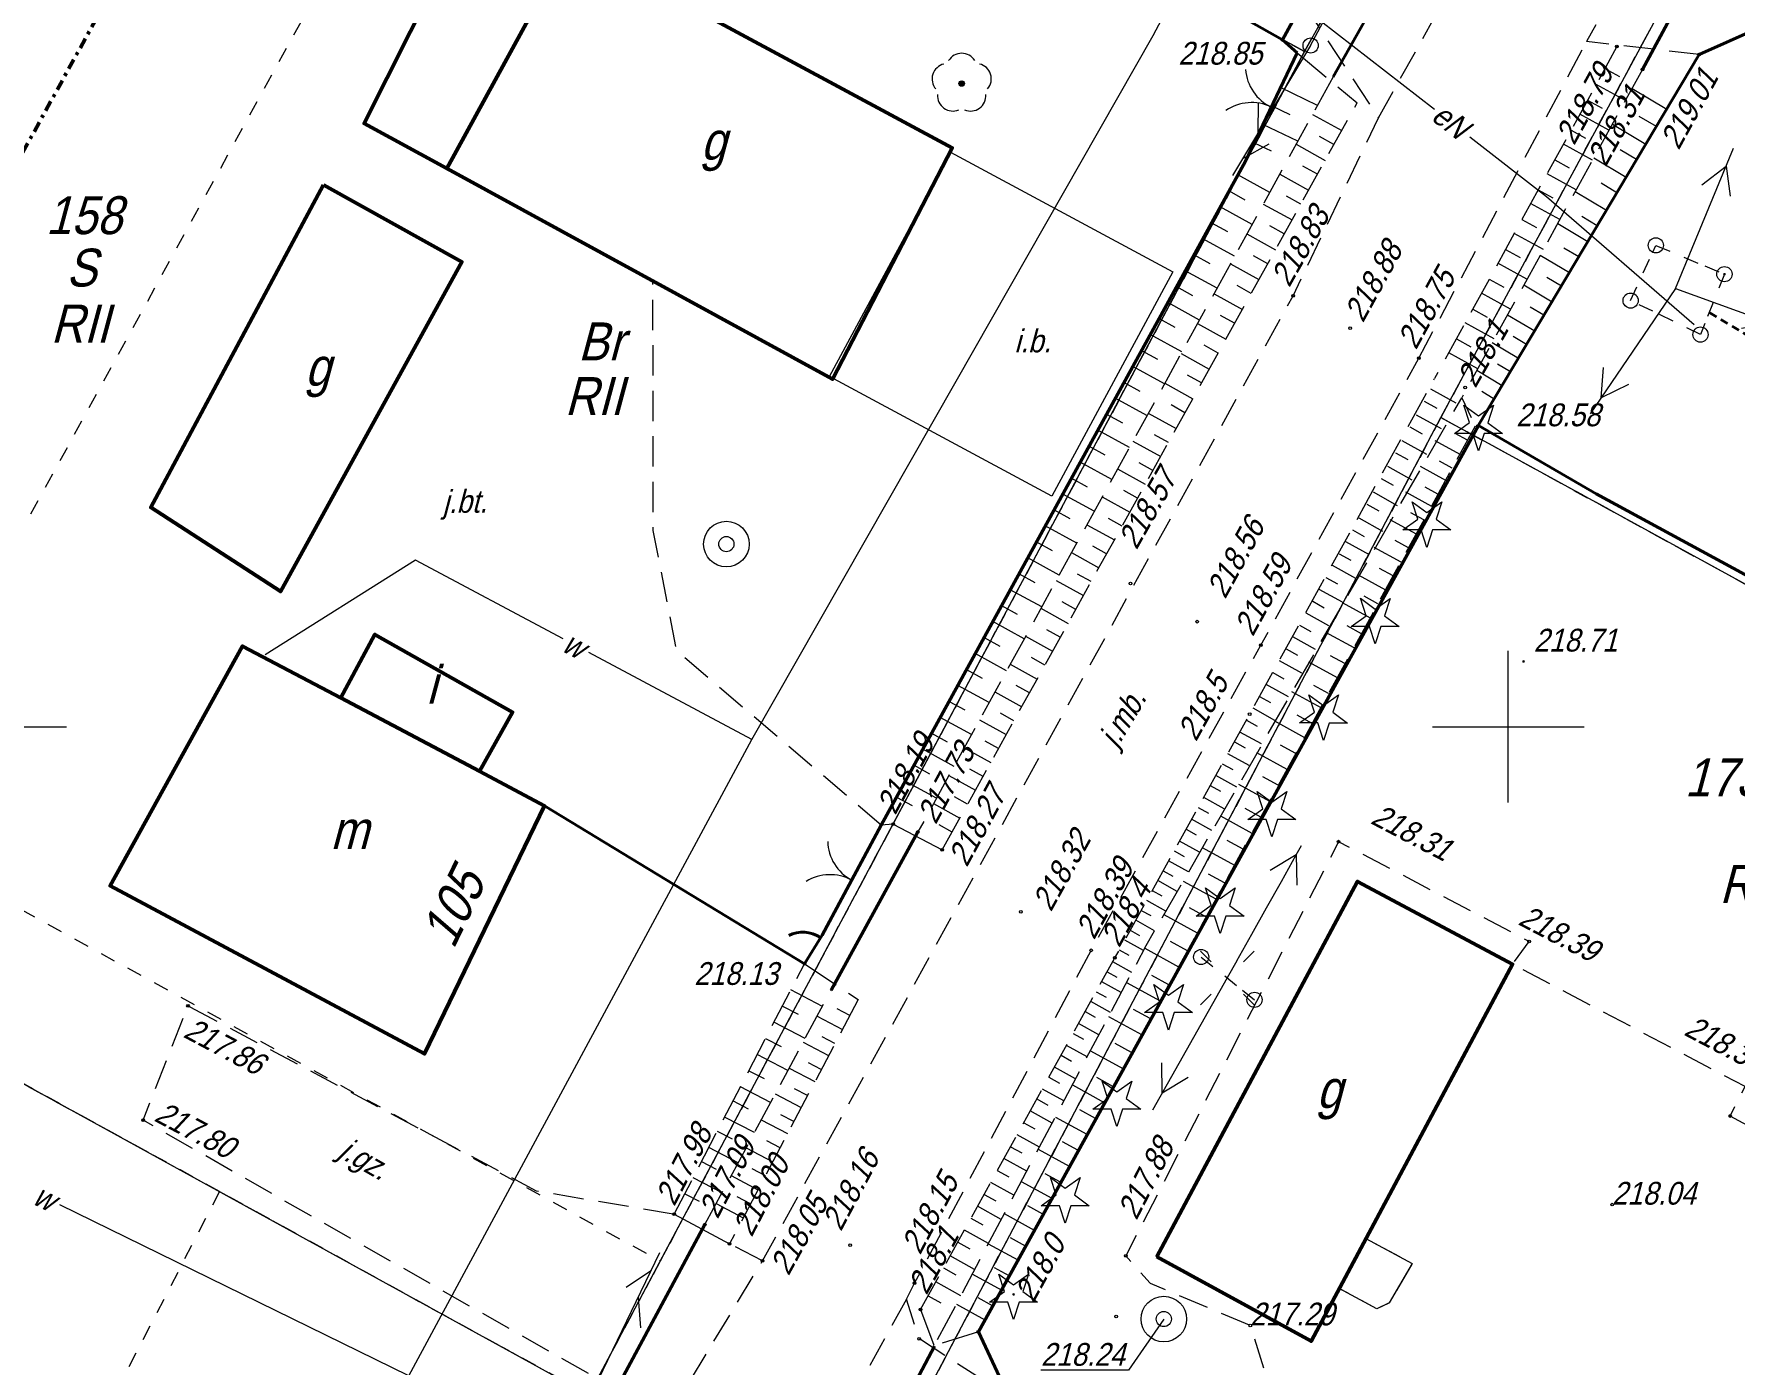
# Model space of a CAD drawing. Extents: x 7449598 to 7450455, y 5563374 to 5564952.
# Drawn here: x 7449751.4 to 7449807.4, y 5563729 to 5563772.8 of the extents above; entities that cross this region are included whole.
import ezdxf
from ezdxf.enums import TextEntityAlignment as Align

# ---------------------------------------------------------------- set-up
doc = ezdxf.new("R2010")
doc.units = 0
doc.header["$MEASUREMENT"] = 0
for name, pattern in [('218-500', [1, 0.5, -0.5]), ('420-500', [1.5, 1, -0.5]), ('823-500', [1.75, 1.25, -0.5]), ('DGN Style 2', [0.429017, 0.25741, -0.171607]), ('DGN Style 4', [0.686427, 0.343214, -0.171607, 0, -0.171607]), ('slup-500', [1.75, -0.25, 0.5, -0.5, 0.5])]:
    doc.linetypes.add(name, pattern=pattern)
for name, color, linetype, lineweight in [('28', 252, 'Continuous', 0), ('EBUPP_312', 7, 'Continuous', 0), ('EDZPD_219', 7, 'Continuous', 0), ('GULENN', 1, 'Continuous', 13), ('GULTPR', 36, 'Continuous', 13), ('GUPELS', 1, 'Continuous', 13), ('Level 39', 252, 'Continuous', 0), ('Level 45', 7, 'Continuous', 0), ('SDRPK_420', 7, 'Continuous', 0), ('SDRPK_432', 7, 'Continuous', 0), ('SDRPT_414', 7, 'Continuous', 0), ('SDRPT_450', 7, 'Continuous', 0), ('SZOPO_902', 7, 'Continuous', 0), ('SZOPO_905', 7, 'Continuous', 0), ('UEEPA_510', 7, 'Continuous', 0), ('UEEPA_512', 7, 'Continuous', 0), ('UEEPO_585', 7, 'Continuous', 0), ('UTTTA_521', 7, 'Continuous', 0), ('UWWPA_907', 7, 'Continuous', 0), ('UWWPO_581', 7, 'Continuous', 0), ('Warstwa 1', 7, 'Continuous', 0), ('Warstwa 15', 7, 'Continuous', 0), ('Warstwa 24', 7, 'Continuous', 0), ('Warstwa 26', 7, 'Continuous', 0), ('Warstwa 28', 7, 'Continuous', 0), ('Warstwa 29', 7, 'Continuous', 0), ('Warstwa 3', 7, 'Continuous', 0), ('Warstwa 4', 7, 'Continuous', 0), ('Warstwa 60', 7, 'Continuous', 0), ('Warstwa 8', 7, 'Continuous', 0), ('WUKPS_403', 7, 'Continuous', 0), ('WUKPS_820', 7, 'Continuous', 0), ('WUKPS_823', 7, 'Continuous', 0), ('WUKPS_824', 7, 'Continuous', 0)]:
    doc.layers.add(name, color=color, linetype=linetype, lineweight=lineweight)
doc.styles.add('Style-WORKING_1250 I 0.26180', font='WORKING_1250.shx', dxfattribs={"oblique": 14.999978})

# ---------------------------------------------------------------- blocks, each defined once
blk = doc.blocks.new('PW01')
at = {"layer": 'Warstwa 1', "color": 7, "linetype": 'Continuous', "lineweight": 13}
blk.add_circle((0, 0), 0.045, dxfattribs=at)
blk = doc.blocks.new('PW02')
at = {"layer": 'Warstwa 1', "color": 7, "linetype": 'Continuous', "lineweight": 13}
blk.add_circle((0, 0), 0.045, dxfattribs=at)
blk = doc.blocks.new('US13')
at = {"layer": 'Warstwa 1', "color": 7, "linetype": 'Continuous', "lineweight": 13}
for radius in [0.75, 0.25]:
    blk.add_circle((0, 0), radius, dxfattribs=at)
blk = doc.blocks.new('SM011')
at = {"layer": 'Warstwa 1', "color": 7, "linetype": 'Continuous', "lineweight": 13}
for p, q in [((-0.53, 0.531), (-0.883, 0.884)), ((0.531, 0.531), (0.884, 0.884)), ((-0.53, -0.53), (-0.883, -0.883)), ((0.531, -0.53), (0.884, -0.883))]:
    blk.add_line(p, q, dxfattribs=at)
blk = doc.blocks.new('*U189')
at = {"layer": 'SDRPK_420', "color": 7, "linetype": '420-500', "lineweight": 13, "flags": 128}
for points in [[(-17.08, -5.005), (-17.89, -6.265), (-16.74, -5.935), (-14.88, -5.565), (-4.96, -10.965), (-5.7, -12.265), (-3.74, -13.215), (-4.27, -14.325), (-3.59, -14.655), (-2.76, -13.065), (-4.14, -12.255), (-3.98, -11.835), (2.04, -15.165), (6.4, -17.505), (17.89, 4.685), (17.42, 5.415), (15.03, 6.885), (13.3, 6.185), (11.64, 7.015), (8.96, 8.465), (9.45, 9.435), (1.79, 13.465), (2.34, 14.215), (-3.94, 17.505), (-10.95, 3.855), (-10.15, 2.955), (-6.85, 1.565), (-5.8, -1.785), (-6.28, -2.695), (-7.01, -2.995), (-8.5, -2.935), (-14.04, -0.635), (-14.81, -0.785)], [(1.79, 13.465), (-3.04, 4.425), (-1.52, 3.605), (-2.27, 2.305), (-2.68, 2.115), (-3.92, 2.785), (-4.85, 1.045), (-9.93, 3.825), (-3.32, 16.195)], [(1.71, -10.305), (2.12, -9.555), (5.29, -3.295), (10.36, -5.955), (6.71, -12.885)]]:
    blk.add_lwpolyline(points, close=True, dxfattribs=at)
blk = doc.blocks.new('PE04_17')
at = {"layer": 'Warstwa 1', "color": 1, "linetype": 'Continuous', "lineweight": 13}
for p, q in [((0.65, 0), (0, 0)), ((0.65, 0), (1.65, 0)), ((1.65, 0), (2.65, 0)), ((3.65, 0), (4.65, 0)), ((4.65, 0), (3.784, 0.5)), ((4.65, 0), (3.784, -0.5)), ((4.65, 0), (5, -0.001)), ((2.65, 0), (3.65, 0))]:
    blk.add_line(p, q, dxfattribs=at)
blk = doc.blocks.new('510')
at = {"layer": 'UEEPA_510', "color": 7, "linetype": 'Continuous', "lineweight": 13}
blk.add_circle((0, 0), 0.25, dxfattribs=at)
blk = doc.blocks.new('921_22')
at = {"layer": 'Level 39', "linetype": 'Continuous', "lineweight": 13}
blk.add_hatch(color=0, dxfattribs=at).paths.add_polyline_path([(4.4, 0, 1), (-4.6, 0, 1)], flags=16)
at = {"layer": 'Level 39', "color": 0, "linetype": 'Continuous', "lineweight": 13, "flags": 128}
blk.add_lwpolyline([(-48.8, 67.1), (0, 31.7), (48.7, 67), (30.1, 9.7), (78.8, -25.7), (18.6, -25.7), (-0.1, -83), (-18.7, -25.6), (-79, -25.6), (-30.2, 9.8)], close=True, dxfattribs=at)
blk = doc.blocks.new('925_10')
at = {"layer": 'UTTTA_521', "color": 0, "linetype": 'Continuous', "lineweight": 13, "flags": 128}
blk.add_lwpolyline([(-48.69015, 67.18508), (0.10985, 31.78508), (48.80985, 67.08508), (30.20985, 9.78508), (78.90985, -25.61492), (18.70985, -25.61492), (0.00985, -82.91492), (-18.59015, -25.51492), (-78.89015, -25.51492), (-30.09015, 9.88508)], close=True, dxfattribs=at)
blk = doc.blocks.new('140_153_1')
at = {"layer": 'Level 45', "linetype": 'Continuous', "lineweight": 0}
blk.add_hatch(color=0, dxfattribs=at).paths.add_polyline_path([(4.5, 0, 1), (-4.5, 0, 1)], flags=16)
blk = doc.blocks.new('DLI_2')
at = {"layer": 'WUKPS_823', "linetype": 'Continuous', "lineweight": 0}
blk.add_hatch(color=0, dxfattribs=at).paths.add_polyline_path([(-9, 0, 1), (9, 0, 1)])
at = {"layer": 'WUKPS_823', "color": 0, "linetype": 'Continuous', "lineweight": 0}
blk.add_circle((0, 0), 9, dxfattribs=at)
for centre, start, end in [((-47.6, 15.5), 102.6625, 221.3498), ((0, 50), 30.7717, 149.1141), ((47.6, 15.5), 318.7174, 77.3065), ((-29.4, -40.5), 174.877, 293.2294), ((29.4, -40.5), 246.7706, 5.3222)]:
    blk.add_arc(centre, 50, start, end, dxfattribs=at)
blk = doc.blocks.new('907')
at = {"layer": 'UWWPA_907', "color": 7, "linetype": 'Continuous', "lineweight": 13}
for radius in [0.75, 0.25]:
    blk.add_circle((0, 0), radius, dxfattribs=at)
blk = doc.blocks.new('510_1')
at = {"layer": 'UEEPA_510', "color": 7, "linetype": 'Continuous', "lineweight": 13}
blk.add_circle((0, 0), 0.25, dxfattribs=at)
blk = doc.blocks.new('SUPT01_2')
at = {"color": 0, "flags": 128}
for points in [[(0, 0), (-100, 0)], [(-69.82163, -10), (-87.14214, 0)], [(-67.14214, 0), (-49.82163, 10)]]:
    blk.add_lwpolyline(points, dxfattribs=at)
blk = doc.blocks.new('905L_32')
at = {"color": 0, "linetype": 'ByBlock', "lineweight": -2}
blk.add_arc((-105.01401, -0.06936), 105.0001, 0.00002, 60.00002, dxfattribs=at)
blk = doc.blocks.new('SUPE04_2')
at = {"color": 0, "flags": 128}
for points in [[(0, 0), (-100, 0)], [(-69.82163, -10), (-87.14214, 0), (-69.82163, 10)]]:
    blk.add_lwpolyline(points, dxfattribs=at)
blk = doc.blocks.new('SUPE03_1')
at = {"color": 0, "flags": 128}
for points in [[(0, 0), (100, 0)], [(49.82163, 10), (67.14214, 0), (49.82163, -10)], [(69.82163, 10), (87.14214, 0), (69.82163, -10)]]:
    blk.add_lwpolyline(points, dxfattribs=at)
blk = doc.blocks.new('905_1')
at = {"layer": 'SZOPO_905', "color": 7, "linetype": 'Continuous', "lineweight": 13}
for centre, start, end in [((-1.5, 0), 0, 60), ((1.5, 0), 120, 180)]:
    blk.add_arc(centre, 1.5, start, end, dxfattribs=at)
blk = doc.blocks.new('140_1')
at = {"layer": 'WUKPS_403', "linetype": 'Continuous', "lineweight": 13}
h = blk.add_hatch(color=256, dxfattribs=at)
edge = h.paths.add_edge_path()
edge.add_arc((0, 0), 0.045, 0, 360)
at = {"layer": 'WUKPS_403', "color": 7, "linetype": 'Continuous', "lineweight": 13}
blk.add_circle((0, 0), 0.045, dxfattribs=at)

msp = doc.modelspace()

# ---------------------------------------------------------------- linework, layer by layer
at = {"layer": 'EBUPP_312', "color": 7, "linetype": 'Continuous', "lineweight": 13, "ltscale": 0.1, "flags": 128}
msp.add_lwpolyline([(7449777.639, 5563761.542), (7449781.62, 5563768.937), (7449788.945, 5563764.994), (7449784.964, 5563757.599)], close=True, dxfattribs=at)
at = {"layer": 'EDZPD_219', "color": 96, "linetype": 'Continuous', "lineweight": 13}
for p, q in [((7449817.12, 5563815.56), (7449793.29, 5563772.25)), ((7449793.29, 5563772.25), (7449762.219, 5563789.213)), ((7449797.78, 5563760.19), (7449810.28, 5563783.38)), ((7449793.29, 5563772.25), (7449769.71, 5563727.98)), ((7449759.46, 5563687.49), (7449797.78, 5563760.19)), ((7449797.78, 5563760.19), (7449798.64, 5563759.72)), ((7449825.476, 5563745.016), (7449798.64, 5563759.72)), ((7449738.096, 5563745.374), (7449769.71, 5563727.98))]:
    msp.add_line(p, q, dxfattribs=at)
at = {"layer": 'SDRPK_420', "color": 7, "linetype": '420-500', "lineweight": 13}
for p, q in [((7449795.72, 5563770.06), (7449800.9, 5563779.34)), ((7449793.23, 5563773.86), (7449795.72, 5563770.06)), ((7449806.29, 5563772.15), (7449802.58, 5563772.58)), ((7449775.43, 5563732.4), (7449774.34, 5563732.96)), ((7449780.17, 5563731.14), (7449776.28, 5563724.1))]:
    msp.add_line(p, q, dxfattribs=at)
at = {"layer": 'SDRPK_420', "color": 7, "linetype": '420-500', "lineweight": 13, "flags": 128}
for points in [[(7449859, 5563875.79), (7449851.71, 5563862.5), (7449839.13, 5563839.11), (7449836.77, 5563834.88), (7449830.75, 5563823.91), (7449825.61, 5563814.48), (7449818.46, 5563801.23), (7449814.8, 5563794.54), (7449806.62, 5563779.75), (7449802.58, 5563772.58)], [(7449797.05, 5563762.14), (7449802.58, 5563772.58)], [(7449772.28, 5563727.18), (7449775.43, 5563732.4), (7449792.91, 5563764.2), (7449795.72, 5563770.06)], [(7449779.34, 5563746.76), (7449772.603, 5563752.489), (7449771.83, 5563756.466), (7449771.818, 5563764.676)], [(7449780.17, 5563731.14), (7449780.44, 5563731.66), (7449786.26, 5563742.63), (7449791.85, 5563752.69), (7449797.05, 5563762.14)], [(7449769.69, 5563728.68), (7449755.02, 5563737.03), (7449756.5, 5563740.8), (7449767.97, 5563734.71), (7449772.52, 5563733.94)], [(7449776.28, 5563724.1), (7449777.43, 5563724.27), (7449778.1, 5563723.92), (7449778.75, 5563723.45), (7449780.46, 5563722.44), (7449781.27, 5563723.7), (7449783.54, 5563727.92), (7449780.59, 5563729.83), (7449780.17, 5563731.14)]]:
    msp.add_lwpolyline(points, dxfattribs=at)
at = {"layer": 'SDRPT_414', "color": 7, "linetype": 'Continuous', "lineweight": 40}
for p, q in [((7449809.58, 5563781.23), (7449804.42, 5563771.66)), ((7449794.23, 5563771.41), (7449799.03, 5563779.97)), ((7449777.69, 5563741.32), (7449780.55, 5563746.53)), ((7449773.53, 5563733.59), (7449770.53, 5563728.02)), ((7449781.09, 5563729.59), (7449778.1, 5563723.92))]:
    msp.add_line(p, q, dxfattribs=at)
at = {"layer": 'SDRPT_450', "color": 7, "linetype": 'Continuous', "lineweight": 13}
for p, q in [((7449779.73, 5563746.79), (7449781.35, 5563745.94)), ((7449772.52, 5563733.94), (7449774.34, 5563732.96))]:
    msp.add_line(p, q, dxfattribs=at)
at = {"layer": 'SZOPO_902', "color": 7, "linetype": 'Continuous', "lineweight": 40}
for p, q in [((7449792.56, 5563772.63), (7449793.23, 5563773.86)), ((7449808.21, 5563773.01), (7449806.29, 5563772.15)), ((7449791.34, 5563768.64), (7449793.04, 5563772.2)), ((7449799, 5563759.9), (7449806.29, 5563772.15)), ((7449779.34, 5563746.76), (7449791.34, 5563768.64)), ((7449776.81, 5563742.19), (7449768.25, 5563747.39)), ((7449777.39, 5563743.13), (7449779.34, 5563746.76)), ((7449776.81, 5563742.19), (7449777.39, 5563743.13))]:
    msp.add_line(p, q, dxfattribs=at)
at = {"layer": 'SZOPO_902', "color": 7, "linetype": 'Continuous', "lineweight": 40, "flags": 128}
msp.add_lwpolyline([(7449793.04, 5563772.2), (7449792.56, 5563772.63), (7449762.453, 5563789.638)], dxfattribs=at)
at = {"layer": 'UEEPA_512', "color": 7, "linetype": 'slup-500', "lineweight": 13}
for p, q in [((7449804.031, 5563764.041), (7449804.861, 5563765.861)), ((7449804.861, 5563765.861), (7449807.121, 5563764.911)), ((7449807.121, 5563764.911), (7449806.331, 5563762.921)), ((7449806.331, 5563762.921), (7449804.031, 5563764.041)), ((7449789.88, 5563742.41), (7449791.64, 5563741))]:
    msp.add_line(p, q, dxfattribs=at)
at = {"layer": 'UEEPO_585', "color": 1, "linetype": 'Continuous', "lineweight": 13, "flags": 128}
for points in [[(7449797.566, 5563770.333), (7449786.802, 5563778.702), (7449774.61, 5563785.933), (7449782.797, 5563801.765), (7449783.485, 5563804.155)], [(7449806.123, 5563763.241), (7449801.259, 5563767.463), (7449798.728, 5563769.43)]]:
    msp.add_lwpolyline(points, dxfattribs=at)
at = {"layer": 'UWWPO_581', "color": 5, "linetype": 'Continuous', "lineweight": 13, "flags": 128}
for points in [[(7449775.082, 5563749.576), (7449781.804, 5563761.382), (7449788.301, 5563772.782), (7449792.09, 5563779.929), (7449799.62, 5563796.348), (7449801.65, 5563800.487), (7449804.833, 5563804.13), (7449806.801, 5563807.252), (7449804.259, 5563808.635)], [(7449768.857, 5563752.895), (7449763.999, 5563755.485), (7449759.045, 5563752.363)], [(7449763.777, 5563728.613), (7449775.082, 5563749.576), (7449769.704, 5563752.443)], [(7449757.439, 5563716.383), (7449763.777, 5563728.613), (7449752.281, 5563734.245)]]:
    msp.add_lwpolyline(points, dxfattribs=at)
at = {"layer": 'Warstwa 1', "color": 1, "linetype": 'DGN Style 2', "lineweight": 30, "flags": 128}
msp.add_lwpolyline([(7449806.64, 5563763.64), (7449813.882, 5563759.254)], dxfattribs=at)
at = {"layer": 'Warstwa 1', "color": 7, "linetype": 'Continuous', "lineweight": 40, "flags": 128}
msp.add_lwpolyline([(7449825.672, 5563745.374), (7449825.42, 5563745.51), (7449815.4, 5563750.88), (7449802.9, 5563757.67), (7449799.02, 5563759.92), (7449782.54, 5563730.06), (7449783.54, 5563727.92)], dxfattribs=at)
at = {"layer": 'Warstwa 1', "color": 7, "linetype": 'Continuous', "lineweight": 0, "flags": 128}
msp.add_lwpolyline([(7449788.65, 5563730.48), (7449787.49, 5563728.79), (7449784.604, 5563728.79)], dxfattribs=at)
at = {"layer": 'Warstwa 15', "color": 7, "linetype": 'Continuous', "lineweight": 13, "flags": 128}
msp.add_lwpolyline([(7449795.31, 5563733.13), (7449796.83, 5563732.31), (7449796.08, 5563731.01), (7449795.67, 5563730.82), (7449794.43, 5563731.49)], close=True, dxfattribs=at)
at = {"layer": 'Warstwa 29', "color": 96, "linetype": '218-500', "lineweight": 13}
for p, q in [((7449767.43, 5563786.37), (7449745.75, 5563746.87)), ((7449767.43, 5563786.37), (7449793.29, 5563772.25)), ((7449793.29, 5563772.25), (7449767.43, 5563786.37)), ((7449810.28, 5563783.38), (7449797.78, 5563760.19)), ((7449797.78, 5563760.19), (7449810.28, 5563783.38)), ((7449793.29, 5563772.25), (7449794.83, 5563775.05)), ((7449794.83, 5563775.05), (7449793.29, 5563772.25)), ((7449772.06, 5563732.39), (7449793.29, 5563772.25)), ((7449793.29, 5563772.25), (7449772.06, 5563732.39)), ((7449797.78, 5563760.19), (7449777.38, 5563721.49)), ((7449777.38, 5563721.49), (7449797.78, 5563760.19)), ((7449822.61, 5563746.58), (7449797.78, 5563760.19)), ((7449797.78, 5563760.19), (7449822.61, 5563746.58)), ((7449745.75, 5563746.87), (7449772.06, 5563732.39)), ((7449757.54, 5563734.68), (7449738.097, 5563745.376)), ((7449738.097, 5563745.376), (7449757.54, 5563734.68)), ((7449757.54, 5563734.68), (7449734.57, 5563690.35)), ((7449769.71, 5563727.98), (7449757.54, 5563734.68)), ((7449757.54, 5563734.68), (7449769.71, 5563727.98)), ((7449769.71, 5563727.98), (7449772.06, 5563732.39)), ((7449772.06, 5563732.39), (7449769.71, 5563727.98))]:
    msp.add_line(p, q, dxfattribs=at)
at = {"layer": 'Warstwa 3', "color": 7, "linetype": 'Continuous', "lineweight": 53, "flags": 128}
for points in [[(7449769.1, 5563775.85), (7449765.03, 5563768.39), (7449762.3, 5563769.88), (7449766.11, 5563777.46)], [(7449765.03, 5563768.39), (7449769.1, 5563775.85), (7449781.68, 5563769.08), (7449777.73, 5563761.45)], [(7449760.96, 5563767.86), (7449765.52, 5563765.32), (7449759.55, 5563754.45), (7449755.28, 5563757.22)], [(7449766.1, 5563748.53), (7449761.54, 5563750.95), (7449762.66, 5563753.04), (7449767.19, 5563750.48)], [(7449761.54, 5563750.95), (7449766.1, 5563748.53), (7449768.25, 5563747.39), (7449764.29, 5563739.22), (7449753.94, 5563744.75), (7449758.3, 5563752.65)], [(7449788.42, 5563732.53), (7449795.03, 5563744.9), (7449800.14, 5563742.17), (7449793.5, 5563729.75)]]:
    msp.add_lwpolyline(points, close=True, dxfattribs=at)
at = {"layer": 'Warstwa 60', "color": 7, "linetype": 'Continuous', "lineweight": 13}
for p, q in [((7449800, 5563747.5), (7449800, 5563752.5)), ((7449800, 5563750), (7449800, 5563752.5)), ((7449747.5, 5563750), (7449752.5, 5563750)), ((7449797.5, 5563750), (7449802.5, 5563750)), ((7449800, 5563747.5), (7449800, 5563750))]:
    msp.add_line(p, q, dxfattribs=at)
at = {"layer": 'Warstwa 8', "color": 7, "linetype": 'DGN Style 4', "lineweight": 53, "flags": 128}
msp.add_lwpolyline([(7450242.249, 5564757.195), (7450281.761, 5564736.224), (7450381.947, 5564923.763), (7450454.953, 5564884.917), (7450405.405, 5564791.854), (7450392.833, 5564798.548), (7450342.944, 5564703.75), (7450227.046, 5564484.373), (7450154.831, 5564348.788), (7449690.291, 5563497.193), (7449618.905, 5563522.751), (7449629.01, 5563547.14), (7449943.259, 5564118.2), (7449916.282, 5564132.943), (7449953.147, 5564197.693), (7449979.298, 5564183.674), (7450084.831, 5564375.475), (7450052.492, 5564392.854)], close=True, dxfattribs=at)
at = {"layer": 'WUKPS_820', "color": 7, "linetype": 'Continuous', "lineweight": 13}
for p, q in [((7449803.184, 5563771.689), (7449803.665, 5563771.425)), ((7449793.716, 5563770.475), (7449792.495, 5563771.058)), ((7449803.858, 5563770.637), (7449802.896, 5563771.165)), ((7449804.077, 5563771.035), (7449805.221, 5563770.354)), ((7449792.206, 5563770.454), (7449792.799, 5563770.17)), ((7449802.608, 5563770.641), (7449803.089, 5563770.377)), ((7449793.069, 5563769.299), (7449791.917, 5563769.849)), ((7449793.554, 5563770.175), (7449794.511, 5563769.643)), ((7449803.317, 5563769.655), (7449802.356, 5563770.183)), ((7449803.429, 5563769.857), (7449804.534, 5563769.2)), ((7449804.878, 5563769.777), (7449804.316, 5563770.112)), ((7449791.629, 5563769.245), (7449792.187, 5563768.978)), ((7449793.012, 5563769.191), (7449793.966, 5563768.661)), ((7449794.257, 5563769.185), (7449793.779, 5563769.45)), ((7449802.777, 5563768.672), (7449801.817, 5563769.2)), ((7449802.069, 5563769.659), (7449802.549, 5563769.395)), ((7449801.529, 5563768.676), (7449802.009, 5563768.412)), ((7449802.817, 5563768.745), (7449803.885, 5563768.109)), ((7449804.229, 5563768.687), (7449803.685, 5563769.01)), ((7449792.139, 5563767.603), (7449791.088, 5563768.18)), ((7449792.471, 5563768.206), (7449793.42, 5563767.679)), ((7449793.711, 5563768.203), (7449793.235, 5563768.467)), ((7449802.237, 5563767.69), (7449801.277, 5563768.217)), ((7449790.799, 5563767.654), (7449791.325, 5563767.366)), ((7449793.166, 5563767.221), (7449792.692, 5563767.484)), ((7449800.989, 5563767.693), (7449801.469, 5563767.43)), ((7449802.206, 5563767.633), (7449803.237, 5563767.019)), ((7449803.58, 5563767.596), (7449803.055, 5563767.909)), ((7449791.561, 5563766.553), (7449790.511, 5563767.129)), ((7449791.929, 5563767.222), (7449792.875, 5563766.697)), ((7449801.697, 5563766.708), (7449800.737, 5563767.235)), ((7449790.223, 5563766.603), (7449790.747, 5563766.315)), ((7449792.62, 5563766.238), (7449792.148, 5563766.5)), ((7449800.449, 5563766.711), (7449800.929, 5563766.447)), ((7449801.63, 5563766.586), (7449802.626, 5563765.993)), ((7449802.931, 5563766.506), (7449802.424, 5563766.808)), ((7449790.983, 5563765.502), (7449789.935, 5563766.077)), ((7449791.388, 5563766.238), (7449792.33, 5563765.715)), ((7449801.156, 5563765.725), (7449800.197, 5563766.252)), ((7449802.321, 5563765.48), (7449801.831, 5563765.771)), ((7449789.646, 5563765.552), (7449790.17, 5563765.264)), ((7449790.846, 5563765.253), (7449791.784, 5563764.732)), ((7449792.075, 5563765.256), (7449791.605, 5563765.517)), ((7449800.616, 5563764.743), (7449799.657, 5563765.27)), ((7449799.909, 5563765.728), (7449800.389, 5563765.465)), ((7449801.054, 5563765.539), (7449802.015, 5563764.967)), ((7449790.405, 5563764.452), (7449789.358, 5563765.026)), ((7449799.369, 5563764.745), (7449799.849, 5563764.482)), ((7449801.748, 5563764.518), (7449801.275, 5563764.799)), ((7449789.07, 5563764.501), (7449789.593, 5563764.214)), ((7449790.305, 5563764.269), (7449791.239, 5563763.75)), ((7449791.53, 5563764.274), (7449791.062, 5563764.534)), ((7449800.076, 5563763.761), (7449799.117, 5563764.287)), ((7449800.514, 5563764.557), (7449801.443, 5563764.005)), ((7449789.827, 5563763.401), (7449788.781, 5563763.975)), ((7449790.984, 5563763.292), (7449790.518, 5563763.551)), ((7449798.83, 5563763.763), (7449799.308, 5563763.5)), ((7449799.974, 5563763.576), (7449800.87, 5563763.043)), ((7449801.176, 5563763.556), (7449800.719, 5563763.828)), ((7449788.493, 5563763.449), (7449789.016, 5563763.163)), ((7449789.763, 5563763.285), (7449790.694, 5563762.768)), ((7449799.535, 5563762.778), (7449798.578, 5563763.304)), ((7449789.249, 5563762.351), (7449788.205, 5563762.924)), ((7449790.439, 5563762.31), (7449789.975, 5563762.567)), ((7449798.29, 5563762.78), (7449798.768, 5563762.517)), ((7449799.471, 5563762.66), (7449800.336, 5563762.145)), ((7449800.603, 5563762.594), (7449800.163, 5563762.856)), ((7449788.672, 5563761.3), (7449787.628, 5563761.872)), ((7449787.917, 5563762.398), (7449788.439, 5563762.112)), ((7449789.222, 5563762.3), (7449790.148, 5563761.786)), ((7449798.995, 5563761.796), (7449798.038, 5563762.322)), ((7449800.069, 5563761.696), (7449799.644, 5563761.949)), ((7449787.34, 5563761.347), (7449787.861, 5563761.061)), ((7449788.68, 5563761.316), (7449789.603, 5563760.804)), ((7449789.894, 5563761.328), (7449789.431, 5563761.584)), ((7449798.967, 5563761.744), (7449799.802, 5563761.247)), ((7449788.094, 5563760.25), (7449787.052, 5563760.821)), ((7449798.279, 5563760.657), (7449797.452, 5563761.118)), ((7449799.534, 5563760.798), (7449799.125, 5563761.042)), ((7449786.763, 5563760.295), (7449787.284, 5563760.01)), ((7449788.139, 5563760.332), (7449789.058, 5563759.821)), ((7449789.348, 5563760.345), (7449788.888, 5563760.601)), ((7449797.797, 5563759.813), (7449796.978, 5563760.269)), ((7449797.233, 5563760.727), (7449797.645, 5563760.497)), ((7449787.516, 5563759.199), (7449786.475, 5563759.77)), ((7449788.803, 5563759.363), (7449788.345, 5563759.618)), ((7449796.76, 5563759.878), (7449797.167, 5563759.651)), ((7449798.658, 5563759.44), (7449798.249, 5563759.664)), ((7449786.187, 5563759.244), (7449786.707, 5563758.959)), ((7449787.634, 5563759.413), (7449788.549, 5563758.905)), ((7449797.315, 5563758.969), (7449796.505, 5563759.421)), ((7449797.581, 5563759.432), (7449798.405, 5563758.98)), ((7449786.938, 5563758.148), (7449785.899, 5563758.718)), ((7449787.128, 5563758.494), (7449788.04, 5563757.988)), ((7449788.294, 5563758.446), (7449787.837, 5563758.7)), ((7449796.833, 5563758.125), (7449796.032, 5563758.572)), ((7449796.286, 5563759.029), (7449796.689, 5563758.804)), ((7449797.097, 5563758.586), (7449797.936, 5563758.125)), ((7449798.153, 5563758.52), (7449797.737, 5563758.748)), ((7449785.61, 5563758.193), (7449786.13, 5563757.908)), ((7449795.813, 5563758.18), (7449796.212, 5563757.958)), ((7449786.36, 5563757.098), (7449785.322, 5563757.667)), ((7449786.623, 5563757.575), (7449787.531, 5563757.071)), ((7449787.785, 5563757.53), (7449787.33, 5563757.782)), ((7449796.351, 5563757.281), (7449795.558, 5563757.723)), ((7449796.614, 5563757.74), (7449797.468, 5563757.271)), ((7449797.684, 5563757.665), (7449797.26, 5563757.898)), ((7449785.034, 5563757.142), (7449785.553, 5563756.857)), ((7449787.276, 5563756.613), (7449786.823, 5563756.864)), ((7449795.868, 5563756.437), (7449795.085, 5563756.874)), ((7449795.34, 5563757.331), (7449795.734, 5563757.111)), ((7449796.093, 5563756.828), (7449796.963, 5563756.351)), ((7449797.215, 5563756.811), (7449796.784, 5563757.047)), ((7449785.783, 5563756.047), (7449784.745, 5563756.616)), ((7449786.118, 5563756.657), (7449787.022, 5563756.155)), ((7449794.866, 5563756.482), (7449795.256, 5563756.265)), ((7449784.457, 5563756.09), (7449784.975, 5563755.806)), ((7449785.612, 5563755.738), (7449786.513, 5563755.238)), ((7449786.767, 5563755.696), (7449786.316, 5563755.947)), ((7449794.429, 5563755.699), (7449794.815, 5563755.484)), ((7449795.423, 5563755.658), (7449794.648, 5563756.091)), ((7449795.572, 5563755.917), (7449796.458, 5563755.431)), ((7449796.711, 5563755.891), (7449796.271, 5563756.132)), ((7449785.205, 5563754.996), (7449784.169, 5563755.565)), ((7449794.978, 5563754.879), (7449794.211, 5563755.307)), ((7449796.206, 5563754.97), (7449795.759, 5563755.216)), ((7449783.881, 5563755.039), (7449784.398, 5563754.755)), ((7449785.107, 5563754.819), (7449786.004, 5563754.321)), ((7449786.258, 5563754.78), (7449785.809, 5563755.029)), ((7449793.992, 5563754.915), (7449794.374, 5563754.702)), ((7449795.051, 5563755.005), (7449795.953, 5563754.51)), ((7449784.627, 5563753.946), (7449783.592, 5563754.513)), ((7449785.749, 5563753.863), (7449785.302, 5563754.111)), ((7449793.556, 5563754.132), (7449793.933, 5563753.921)), ((7449794.533, 5563754.1), (7449793.774, 5563754.524)), ((7449794.53, 5563754.094), (7449795.449, 5563753.59)), ((7449795.701, 5563754.05), (7449795.246, 5563754.3)), ((7449784.049, 5563752.895), (7449783.016, 5563753.462)), ((7449783.304, 5563753.988), (7449783.821, 5563753.704)), ((7449784.602, 5563753.9), (7449785.495, 5563753.405)), ((7449794.088, 5563753.321), (7449793.337, 5563753.74)), ((7449782.727, 5563752.936), (7449783.244, 5563752.653)), ((7449784.097, 5563752.981), (7449784.986, 5563752.488)), ((7449785.24, 5563752.946), (7449784.795, 5563753.194)), ((7449793.643, 5563752.542), (7449792.9, 5563752.957)), ((7449793.119, 5563753.348), (7449793.492, 5563753.14)), ((7449793.972, 5563753.118), (7449794.908, 5563752.604)), ((7449795.16, 5563753.064), (7449794.696, 5563753.319)), ((7449783.472, 5563751.844), (7449782.439, 5563752.411)), ((7449792.682, 5563752.565), (7449793.051, 5563752.359)), ((7449794.619, 5563752.079), (7449794.147, 5563752.338)), ((7449782.151, 5563751.885), (7449782.667, 5563751.602)), ((7449783.592, 5563752.063), (7449784.477, 5563751.571)), ((7449784.731, 5563752.03), (7449784.288, 5563752.276)), ((7449792.245, 5563751.781), (7449792.61, 5563751.577)), ((7449793.198, 5563751.763), (7449792.463, 5563752.173)), ((7449793.414, 5563752.141), (7449794.367, 5563751.618)), ((7449782.894, 5563750.794), (7449781.863, 5563751.359)), ((7449784.222, 5563751.113), (7449783.781, 5563751.358)), ((7449792.753, 5563750.984), (7449792.026, 5563751.389)), ((7449794.078, 5563751.093), (7449793.597, 5563751.356)), ((7449781.574, 5563750.834), (7449782.09, 5563750.551)), ((7449783.086, 5563751.144), (7449783.968, 5563750.654)), ((7449791.808, 5563750.998), (7449792.169, 5563750.796)), ((7449792.856, 5563751.164), (7449793.826, 5563750.633)), ((7449782.316, 5563749.743), (7449781.286, 5563750.308)), ((7449782.581, 5563750.225), (7449783.459, 5563749.738)), ((7449783.713, 5563750.196), (7449783.274, 5563750.44)), ((7449791.372, 5563750.214), (7449791.729, 5563750.016)), ((7449792.308, 5563750.205), (7449791.589, 5563750.606)), ((7449792.298, 5563750.188), (7449793.285, 5563749.647)), ((7449793.537, 5563750.107), (7449793.048, 5563750.375)), ((7449780.998, 5563749.782), (7449781.513, 5563749.5)), ((7449791.865, 5563749.43), (7449791.155, 5563749.822)), ((7449781.739, 5563748.692), (7449780.709, 5563749.257)), ((7449782.076, 5563749.306), (7449782.95, 5563748.821)), ((7449783.204, 5563749.279), (7449782.766, 5563749.522)), ((7449791.458, 5563748.717), (7449790.758, 5563749.104)), ((7449790.975, 5563749.496), (7449791.327, 5563749.301)), ((7449791.703, 5563749.146), (7449792.708, 5563748.595)), ((7449792.997, 5563749.121), (7449792.499, 5563749.394)), ((7449780.421, 5563748.731), (7449780.935, 5563748.449)), ((7449782.695, 5563748.363), (7449782.259, 5563748.605)), ((7449790.578, 5563748.778), (7449790.925, 5563748.586)), ((7449781.161, 5563747.642), (7449780.133, 5563748.206)), ((7449781.571, 5563748.387), (7449782.441, 5563747.904)), ((7449790.181, 5563748.06), (7449790.523, 5563747.87)), ((7449791.051, 5563748.005), (7449790.361, 5563748.386)), ((7449791.108, 5563748.105), (7449792.131, 5563747.543)), ((7449792.42, 5563748.069), (7449791.913, 5563748.347)), ((7449779.845, 5563747.68), (7449780.358, 5563747.398)), ((7449781.066, 5563747.468), (7449781.932, 5563746.988)), ((7449782.186, 5563747.446), (7449781.752, 5563747.687)), ((7449789.783, 5563747.342), (7449790.121, 5563747.155)), ((7449790.643, 5563747.292), (7449789.964, 5563747.668)), ((7449791.843, 5563747.018), (7449791.327, 5563747.301)), ((7449781.677, 5563746.529), (7449781.245, 5563746.769)), ((7449790.236, 5563746.58), (7449789.567, 5563746.95)), ((7449790.513, 5563747.063), (7449791.554, 5563746.492)), ((7449789.829, 5563745.867), (7449789.17, 5563746.232)), ((7449789.386, 5563746.624), (7449789.719, 5563746.44)), ((7449791.266, 5563745.966), (7449790.741, 5563746.254)), ((7449788.989, 5563745.905), (7449789.317, 5563745.724)), ((7449789.918, 5563746.021), (7449790.977, 5563745.44)), ((7449788.628, 5563745.253), (7449788.951, 5563745.074)), ((7449789.459, 5563745.22), (7449788.809, 5563745.579)), ((7449790.653, 5563744.849), (7449790.118, 5563745.142)), ((7449788.267, 5563744.6), (7449788.585, 5563744.424)), ((7449789.088, 5563744.572), (7449788.448, 5563744.926)), ((7449789.286, 5563744.914), (7449790.364, 5563744.323)), ((7449787.906, 5563743.947), (7449788.22, 5563743.774)), ((7449788.718, 5563743.924), (7449788.087, 5563744.273)), ((7449790.04, 5563743.731), (7449789.495, 5563744.03)), ((7449788.348, 5563743.276), (7449787.726, 5563743.62)), ((7449788.654, 5563743.808), (7449789.751, 5563743.205)), ((7449787.982, 5563742.626), (7449787.365, 5563742.968)), ((7449787.545, 5563743.294), (7449787.854, 5563743.123)), ((7449789.427, 5563742.614), (7449788.873, 5563742.918)), ((7449787.598, 5563741.9), (7449786.968, 5563742.249)), ((7449787.184, 5563742.641), (7449787.496, 5563742.469)), ((7449788.022, 5563742.7), (7449789.138, 5563742.088)), ((7449786.787, 5563741.922), (7449787.105, 5563741.746)), ((7449788.814, 5563741.496), (7449788.26, 5563741.8)), ((7449777.401, 5563740.784), (7449776.36, 5563741.325)), ((7449786.424, 5563741.267), (7449786.749, 5563741.087)), ((7449787.248, 5563741.239), (7449786.605, 5563741.594)), ((7449787.426, 5563741.574), (7449788.526, 5563740.971)), ((7449776.083, 5563740.793), (7449776.6, 5563740.524)), ((7449778.302, 5563740.482), (7449777.888, 5563740.7)), ((7449786.062, 5563740.612), (7449786.393, 5563740.429)), ((7449786.898, 5563740.577), (7449786.243, 5563740.939)), ((7449788.201, 5563740.379), (7449787.656, 5563740.678)), ((7449776.832, 5563739.727), (7449775.807, 5563740.261)), ((7449777.226, 5563740.459), (7449778.059, 5563740.02)), ((7449786.513, 5563739.85), (7449785.845, 5563740.219)), ((7449786.83, 5563740.447), (7449787.913, 5563739.853)), ((7449775.53, 5563739.728), (7449776.039, 5563739.464)), ((7449776.767, 5563739.605), (7449777.607, 5563739.162)), ((7449777.815, 5563739.558), (7449777.397, 5563739.779)), ((7449786.128, 5563739.122), (7449785.447, 5563739.499)), ((7449785.664, 5563739.892), (7449786.001, 5563739.705)), ((7449787.588, 5563739.262), (7449787.051, 5563739.556)), ((7449776.264, 5563738.67), (7449775.253, 5563739.196)), ((7449777.364, 5563738.701), (7449776.942, 5563738.923)), ((7449785.266, 5563739.171), (7449785.609, 5563738.981)), ((7449786.234, 5563739.321), (7449787.3, 5563738.736)), ((7449774.976, 5563738.664), (7449775.478, 5563738.403)), ((7449776.307, 5563738.751), (7449777.155, 5563738.305)), ((7449784.867, 5563738.451), (7449785.218, 5563738.257)), ((7449785.743, 5563738.394), (7449785.048, 5563738.779)), ((7449786.975, 5563738.144), (7449786.447, 5563738.434)), ((7449775.695, 5563737.614), (7449774.7, 5563738.132)), ((7449775.848, 5563737.897), (7449776.703, 5563737.447)), ((7449776.912, 5563737.843), (7449776.486, 5563738.067)), ((7449785.358, 5563737.666), (7449784.65, 5563738.058)), ((7449785.638, 5563738.194), (7449786.687, 5563737.619)), ((7449774.457, 5563737.666), (7449774.952, 5563737.409)), ((7449776.46, 5563736.985), (7449776.03, 5563737.211)), ((7449784.973, 5563736.939), (7449784.251, 5563737.338)), ((7449784.469, 5563737.731), (7449784.826, 5563737.533)), ((7449786.398, 5563737.093), (7449785.878, 5563737.378)), ((7449773.938, 5563736.668), (7449774.426, 5563736.414)), ((7449775.162, 5563736.623), (7449774.181, 5563737.134)), ((7449775.389, 5563737.044), (7449776.251, 5563736.589)), ((7449784.034, 5563736.945), (7449784.399, 5563736.743)), ((7449785.077, 5563737.134), (7449786.11, 5563736.567)), ((7449774.629, 5563735.632), (7449773.662, 5563736.136)), ((7449774.894, 5563736.124), (7449775.765, 5563735.665)), ((7449776.008, 5563736.127), (7449775.575, 5563736.356)), ((7449783.6, 5563736.159), (7449783.972, 5563735.954)), ((7449784.553, 5563736.145), (7449783.817, 5563736.552)), ((7449785.821, 5563736.041), (7449785.309, 5563736.322)), ((7449773.42, 5563735.67), (7449773.9, 5563735.42)), ((7449784.133, 5563735.351), (7449783.382, 5563735.767)), ((7449784.516, 5563736.073), (7449785.533, 5563735.515)), ((7449774.096, 5563734.642), (7449773.143, 5563735.138)), ((7449774.399, 5563735.205), (7449775.278, 5563734.742)), ((7449775.522, 5563735.203), (7449775.084, 5563735.434)), ((7449783.713, 5563734.557), (7449782.948, 5563734.981)), ((7449783.165, 5563735.374), (7449783.544, 5563735.164)), ((7449783.955, 5563735.013), (7449784.956, 5563734.464)), ((7449785.244, 5563734.99), (7449784.74, 5563735.266)), ((7449772.866, 5563734.605), (7449773.339, 5563734.359)), ((7449775.035, 5563734.28), (7449774.594, 5563734.512)), ((7449782.73, 5563734.588), (7449783.117, 5563734.374)), ((7449773.905, 5563734.285), (7449774.792, 5563733.818)), ((7449783.293, 5563733.763), (7449782.513, 5563734.195)), ((7449783.394, 5563733.953), (7449784.379, 5563733.412)), ((7449784.667, 5563733.938), (7449784.171, 5563734.21)), ((7449782.873, 5563732.97), (7449782.079, 5563733.409)), ((7449782.296, 5563733.802), (7449782.69, 5563733.584)), ((7449781.861, 5563733.016), (7449782.262, 5563732.795)), ((7449782.868, 5563732.958), (7449783.838, 5563732.426)), ((7449784.09, 5563732.886), (7449783.602, 5563733.154)), ((7449781.391, 5563732.165), (7449781.799, 5563731.939)), ((7449782.418, 5563732.11), (7449781.608, 5563732.558)), ((7449783.55, 5563731.9), (7449783.069, 5563732.164)), ((7449781.963, 5563731.25), (7449781.137, 5563731.707)), ((7449782.342, 5563731.964), (7449783.297, 5563731.44)), ((7449780.884, 5563731.248), (7449781.301, 5563731.018)), ((7449783.009, 5563730.914), (7449782.535, 5563731.174)), ((7449781.816, 5563730.97), (7449782.756, 5563730.454))]:
    msp.add_line(p, q, dxfattribs=at)
at = {"layer": 'WUKPS_823', "color": 7, "linetype": 'Continuous', "lineweight": 13, "ltscale": 0.01}
msp.add_line((7449779.679, 5563746.687), (7449793.29, 5563772.25), dxfattribs=at)
at = {"layer": 'WUKPS_823', "color": 7, "linetype": '823-500', "lineweight": 13}
for p, q in [((7449793.04, 5563772.2), (7449795.02, 5563770.56)), ((7449803.58, 5563772.41), (7449797.57, 5563761.47)), ((7449781.35, 5563745.94), (7449795.02, 5563770.56)), ((7449798.91, 5563759.9), (7449782.54, 5563730.06)), ((7449779.73, 5563746.79), (7449779.34, 5563746.76)), ((7449772.52, 5563733.94), (7449776.81, 5563742.19)), ((7449776.81, 5563742.19), (7449778.58, 5563741.01)), ((7449778.58, 5563741.01), (7449774.34, 5563732.96))]:
    msp.add_line(p, q, dxfattribs=at)
at = {"layer": 'WUKPS_823', "color": 7, "linetype": '823-500', "lineweight": 13, "flags": 128}
msp.add_lwpolyline([(7449780.63, 5563730.79), (7449787.04, 5563742.38), (7449791.48, 5563750.41), (7449797.57, 5563761.47)], dxfattribs=at)
at = {"layer": 'WUKPS_824', "color": 7, "linetype": '823-500', "lineweight": 13}
for p, q in [((7449794.23, 5563771.41), (7449780.55, 5563746.53)), ((7449804.42, 5563771.66), (7449798.47, 5563760.84)), ((7449773.53, 5563733.59), (7449777.69, 5563741.32)), ((7449780.63, 5563730.79), (7449781.09, 5563729.59))]:
    msp.add_line(p, q, dxfattribs=at)
at = {"layer": 'WUKPS_824', "color": 7, "linetype": '823-500', "lineweight": 13, "flags": 128}
msp.add_lwpolyline([(7449782.54, 5563730.06), (7449781.09, 5563729.6), (7449788.07, 5563742.79), (7449798.47, 5563760.84), (7449798.91, 5563759.9)], dxfattribs=at)

# ---------------------------------------------------------------- block references
at = {"layer": 'GULENN', "color": 1, "lineweight": 13, "ltscale": 0.1, "zscale": 0.05}
for p, xscale, yscale, rotation in [((7449805.51, 5563764.442), 0.04999999999999998, 0.04999999999999998, 247.5467592787391), ((7449805.51, 5563764.442), 0.05000000000000003, 0.05000000000000003, 55.81344922071771), ((7449790.74, 5563741.72), 0.05000000000000004, 0.05000000000000004, 60.53158027907254)]:
    msp.add_blockref('SUPE04_2', p, dxfattribs=dict(at, xscale=xscale, yscale=yscale, rotation=rotation))
at = {"layer": 'GULTPR', "color": 30, "lineweight": 13, "ltscale": 0.1, "zscale": 0.05}
for p, xscale, yscale, rotation in [((7449793.488, 5563772.449), 0.04999999999999999, 0.04999999999999999, 241.9115207792776), ((7449793.488, 5563772.449), 0.05, 0.05, 58.94755138219023), ((7449769.87, 5563728.17), 0.04999999999999999, 0.04999999999999999, 244.2023641524859)]:
    msp.add_blockref('SUPT01_2', p, dxfattribs=dict(at, xscale=xscale, yscale=yscale, rotation=rotation))
at = {"layer": 'GUPELS', "color": 1, "lineweight": 13, "ltscale": 0.1, "xscale": 0.05000000000000001, "yscale": 0.05000000000000001, "zscale": 0.04999999999999999, "rotation": 340.0955371414596}
msp.add_blockref('SUPE03_1', (7449805.51, 5563764.442), dxfattribs=at)
at = {"layer": 'Level 39', "color": 96, "linetype": 'Continuous', "lineweight": 13, "ltscale": 0.1, "xscale": 0.01, "yscale": 0.01, "zscale": 0.01}
for p in [(7449799.021, 5563759.921), (7449783.701, 5563731.291)]:
    msp.add_blockref('921_22', p, dxfattribs=at)
at = {"layer": 'Level 45', "color": 7, "linetype": 'Continuous', "lineweight": 0, "ltscale": 0.1, "xscale": 0.01, "yscale": 0.01, "zscale": 0.01}
for p in [(7449807.121, 5563764.911), (7449807.121, 5563764.911), (7449799.021, 5563759.921), (7449800.503, 5563752.15)]:
    msp.add_blockref('140_153_1', p, dxfattribs=at)
at = {"layer": 'SDRPK_420', "color": 7, "linetype": '420-500', "lineweight": 13}
msp.add_blockref('*U189', (7449798.35, 5563728.705), dxfattribs=at)
at = {"layer": 'SZOPO_902', "color": 7, "linetype": 'Continuous', "lineweight": 40, "xscale": 0.01, "yscale": 0.01, "zscale": 0.01, "rotation": 56.35085399999999}
msp.add_blockref('905L_32', (7449777.339, 5563743.05), dxfattribs=at)
at = {"layer": 'SZOPO_905', "color": 7, "linetype": 'Continuous', "lineweight": 13}
for p, rotation in [((7449792.19, 5563770.42), 64.47421402730896), ((7449778.365, 5563744.945), 61.75574892919898)]:
    msp.add_blockref('905_1', p, dxfattribs=dict(at, rotation=rotation))
at = {"layer": 'UEEPA_510', "color": 7, "linetype": 'Continuous', "lineweight": 13}
for name, p in [('510_1', (7449793.488, 5563772.449)), ('510', (7449804.861, 5563765.861)), ('510', (7449807.121, 5563764.911)), ('510', (7449804.031, 5563764.041)), ('510', (7449806.331, 5563762.921)), ('510', (7449789.88, 5563742.41)), ('510', (7449791.64, 5563741))]:
    msp.add_blockref(name, p, dxfattribs=at)
at = {"layer": 'UTTTA_521', "color": 96, "linetype": 'Continuous', "lineweight": 13, "ltscale": 0.1, "xscale": 0.01, "yscale": 0.01, "zscale": 0.01}
for p in [(7449797.317, 5563756.738), (7449795.616, 5563753.558), (7449793.913, 5563750.377), (7449792.212, 5563747.196), (7449790.509, 5563744.015), (7449788.806, 5563740.833), (7449787.105, 5563737.652), (7449785.402, 5563734.471)]:
    msp.add_blockref('925_10', p, dxfattribs=at)
at = {"layer": 'UWWPA_907', "color": 7, "linetype": 'Continuous', "lineweight": 13}
msp.add_blockref('907', (7449774.238, 5563756.017), dxfattribs=at)
at = {"layer": 'Warstwa 1', "color": 7, "linetype": 'Continuous', "lineweight": 13}
for name, p in [('PW02', (7449792.91, 5563764.2)), ('PW02', (7449794.79, 5563763.13)), ('PW02', (7449797.05, 5563762.14)), ('PW01', (7449798.58, 5563761.18)), ('PW02', (7449787.55, 5563754.72)), ('PW02', (7449789.75, 5563753.46)), ('PW02', (7449791.85, 5563752.69)), ('PW01', (7449791.48, 5563750.41)), ('PW02', (7449794.41, 5563746.21)), ('PW02', (7449783.94, 5563743.9)), ('PW02', (7449800.69, 5563742.92)), ('PW02', (7449786.26, 5563742.63)), ('PW01', (7449787.04, 5563742.38)), ('SM011', (7449790.74, 5563741.72)), ('PW02', (7449807.31, 5563737.17)), ('PW02', (7449803.42, 5563734.25)), ('PW02', (7449778.32, 5563732.91)), ('PW02', (7449787.4, 5563732.56)), ('PW02', (7449780.44, 5563731.66)), ('US13', (7449788.65, 5563730.48)), ('PW01', (7449780.63, 5563730.79)), ('PW01', (7449787.08, 5563730.56)), ('PW01', (7449782.54, 5563730.06)), ('PW02', (7449791.5, 5563730.27)), ('PW02', (7449780.59, 5563729.83))]:
    msp.add_blockref(name, p, dxfattribs=at)
at = {"layer": 'Warstwa 1', "color": 1, "linetype": 'Continuous', "lineweight": 13, "xscale": 0.999996705971185, "yscale": 0.999996705971185, "zscale": 0.999996705971185, "rotation": 60.70353561712412}
msp.add_blockref('PE04_17', (7449790.74, 5563741.72), dxfattribs=at)
at = {"layer": 'WUKPS_403', "color": 7, "linetype": 'Continuous', "lineweight": 13}
for p in [(7449792.56, 5563772.63), (7449804.42, 5563771.66), (7449775.43, 5563732.4)]:
    msp.add_blockref('140_1', p, dxfattribs=at)
for p, rotation in [((7449803.58, 5563772.41), 61.19327195008474), ((7449806.29, 5563772.15), 61.19327195008474), ((7449799, 5563759.9), 61.33513055555556), ((7449779.73, 5563746.79), 61.33513055555556), ((7449780.55, 5563746.53), 61.33513055555556), ((7449781.35, 5563745.94), 61.33513055555556), ((7449776.81, 5563742.19), 60.64224645720873), ((7449756.5, 5563740.8), 61.50511897182642), ((7449755.02, 5563737.03), 332.0339190187317), ((7449772.52, 5563733.94), 61.20304113856448), ((7449773.53, 5563733.59), 62.52556837372287), ((7449774.34, 5563732.96), 62.52556837372287)]:
    msp.add_blockref('140_1', p, dxfattribs=dict(at, rotation=rotation))
at = {"layer": 'WUKPS_823', "color": 96, "linetype": 'Continuous', "lineweight": 0, "ltscale": 0.1, "xscale": 0.0100011, "yscale": 0.0100011, "zscale": 0.0100011, "rotation": 0.066427}
msp.add_blockref('DLI_2', (7449781.991, 5563771.192), dxfattribs=at)

# ---------------------------------------------------------------- texts
at = {"layer": '28', "color": 7, "linetype": 'Continuous', "lineweight": 13, "style": 'Style-WORKING_1250 I 0.26180', "oblique": 15, "width": 0.900007}
msp.add_text('i.b.', height=0.75, rotation=0.0663, dxfattribs=at).set_placement((7449783.725, 5563762.335))
at = {"layer": 'EBUPP_312', "color": 1, "linetype": 'Continuous', "lineweight": 13, "style": 'Style-WORKING_1250 I 0.26180', "oblique": 15, "width": 0.900007}
msp.add_text('eN', height=0.75, rotation=322.1355, dxfattribs=at).set_placement((7449797.645, 5563770.322), align=Align.MIDDLE_LEFT)
at = {"layer": 'Level 45', "color": 7, "linetype": 'Continuous', "lineweight": 0, "style": 'Style-WORKING_1250 I 0.26180', "oblique": 15, "width": 0.900007}
msp.add_text('218.71', height=0.75, dxfattribs=at).set_placement((7449800.837, 5563752.476))
at = {"layer": 'SDRPK_432', "color": 7, "linetype": 'Continuous', "lineweight": 0, "style": 'Style-WORKING_1250 I 0.26180', "oblique": 15, "width": 0.900007}
msp.add_text('j.gz.', height=0.75, rotation=330.352, dxfattribs=at).set_placement((7449761.413, 5563735.843))
at = {"layer": 'UWWPO_581', "color": 5, "linetype": 'Continuous', "lineweight": 13, "style": 'Style-WORKING_1250 I 0.26180', "oblique": 15, "width": 0.900007}
for rotation, p in [(331.9332, (7449768.948, 5563752.846)), (333.8998, (7449751.495, 5563734.63))]:
    msp.add_text('w', height=0.75, rotation=rotation, dxfattribs=at).set_placement(p, align=Align.MIDDLE_LEFT)
at = {"layer": 'Warstwa 1', "color": 7, "linetype": 'Continuous', "lineweight": 0, "style": 'Style-WORKING_1250 I 0.26180', "oblique": 15, "width": 0.900007}
for s, rotation, p in [('218.83', 60.5158, (7449792.781, 5563764.446)), ('218.88', 61.177, (7449795.211, 5563763.286)), ('218.75', 61.177, (7449796.957, 5563762.39)), ('218.1', 60.392, (7449798.913, 5563761.125)), ('218.57', 60.5158, (7449787.75, 5563755.8)), ('j.bt.', 0.3704, (7449764.896, 5563757.044)), ('218.56', 61.177, (7449790.67, 5563754.18)), ('218.59', 61.177, (7449791.58, 5563752.94)), ('218.5', 60.8533, (7449789.71, 5563749.48)), ('j.mb.', 59.4593, (7449787.11, 5563749.26)), ('218.31', 332.3505, (7449795.43, 5563746.83)), ('218.32', 60.9404, (7449784.93, 5563743.87)), ('218.39', 60.9404, (7449786.35, 5563742.95)), ('218.4', 61.0601, (7449787.18, 5563742.69)), ('218.39', 332.3505, (7449800.29, 5563743.5)), ('218.34', 332.2502, (7449805.75, 5563739.86)), ('218.16', 62.0519, (7449778.01, 5563733.34)), ('217.88', 62.8168, (7449787.75, 5563733.71)), ('218.15', 62.0519, (7449780.62, 5563732.57)), ('218.1', 61.0544, (7449780.83, 5563731.24)), ('218.0', 61.2509, (7449784.35, 5563730.98))]:
    msp.add_text(s, height=0.75, rotation=rotation, dxfattribs=at).set_placement(p)
at = {"layer": 'Warstwa 1', "color": 7, "linetype": 'Continuous', "lineweight": 30, "style": 'Style-WORKING_1250 I 0.26180', "oblique": 15, "width": 0.895998}
msp.add_text('105', height=1.25, rotation=64.1999, dxfattribs=at).set_placement((7449765.793, 5563743.763), align=Align.CENTER)
at = {"layer": 'Warstwa 1', "color": 7, "linetype": 'Continuous', "lineweight": 0, "style": 'Style-WORKING_1250 I 0.26180', "oblique": 15, "width": 0.900007}
for s, p in [('218.04', (7449803.42, 5563734.25)), ('217.29', (7449791.5, 5563730.27))]:
    msp.add_text(s, height=0.75, dxfattribs=at).set_placement(p)
at = {"layer": 'Warstwa 1', "color": 5, "linetype": 'Continuous', "lineweight": 0, "style": 'Style-WORKING_1250 I 0.26180', "oblique": 15, "width": 0.900007}
msp.add_text('218.24', height=0.75, dxfattribs=at).set_placement((7449784.604, 5563728.94))
at = {"layer": 'Warstwa 24', "color": 96, "linetype": 'Continuous', "lineweight": 30, "style": 'Style-WORKING_1250 I 0.26180', "oblique": 15, "width": 0.899997}
for s, p in [('158', (7449751.815, 5563766.23)), ('173/1', (7449805.814, 5563747.705))]:
    msp.add_text(s, height=1.25, dxfattribs=at).set_placement(p)
at = {"layer": 'Warstwa 26', "color": 96, "linetype": 'Continuous', "lineweight": 30, "style": 'Style-WORKING_1250 I 0.26180', "oblique": 15, "width": 0.899997}
for p in [(7449751.977, 5563762.659), (7449768.91, 5563760.27), (7449806.958, 5563744.195)]:
    msp.add_text('RII', height=1.25, dxfattribs=at).set_placement(p)
at = {"layer": 'Warstwa 28', "color": 96, "linetype": 'Continuous', "lineweight": 30, "style": 'Style-WORKING_1250 I 0.26180', "oblique": 15, "width": 0.899997}
for s, p in [('S', (7449752.485, 5563764.503)), ('Br', (7449769.348, 5563762.071))]:
    msp.add_text(s, height=1.25, dxfattribs=at).set_placement(p)
at = {"layer": 'Warstwa 4', "color": 7, "linetype": 'Continuous', "lineweight": 30, "style": 'Style-WORKING_1250 I 0.26180', "oblique": 15, "width": 0.899997}
for s, p in [('g', (7449773.39, 5563768.68)), ('g', (7449760.35, 5563761.23)), ('i', (7449764.35, 5563750.76)), ('m', (7449761.19, 5563745.97)), ('g', (7449793.68, 5563737.43))]:
    msp.add_text(s, height=1.25, dxfattribs=at).set_placement(p)
at = {"layer": 'WUKPS_403', "color": 7, "linetype": 'Continuous', "lineweight": 13, "style": 'Style-WORKING_1250 I 0.26180', "oblique": 15, "width": 0.900007}
for s, p in [('218.85', (7449789.131, 5563771.817)), ('218.58', (7449800.261, 5563759.9)), ('218.13', (7449773.18, 5563741.491))]:
    msp.add_text(s, height=0.75, dxfattribs=at).set_placement(p)
for s, rotation, p in [('218.79', 61.1933, (7449802.168, 5563769.127)), ('219.01', 61.1933, (7449805.612, 5563768.972)), ('218.31', 61.1933, (7449803.205, 5563768.412)), ('218.19', 61.3351, (7449779.8, 5563747.06)), ('217.73', 61.3351, (7449781.134, 5563746.75)), ('218.27', 61.3351, (7449782.159, 5563745.344)), ('217.86', 332.0339, (7449756.311, 5563739.79)), ('217.80', 332.0339, (7449755.346, 5563737.03)), ('217.98', 62.5256, (7449772.52, 5563734.165)), ('217.09', 62.5256, (7449773.948, 5563733.748)), ('218.00', 62.5256, (7449775.069, 5563733.152)), ('218.05', 61.203, (7449776.284, 5563731.877))]:
    msp.add_text(s, height=0.75, rotation=rotation, dxfattribs=at).set_placement(p)

doc.saveas('drawing.dxf')
